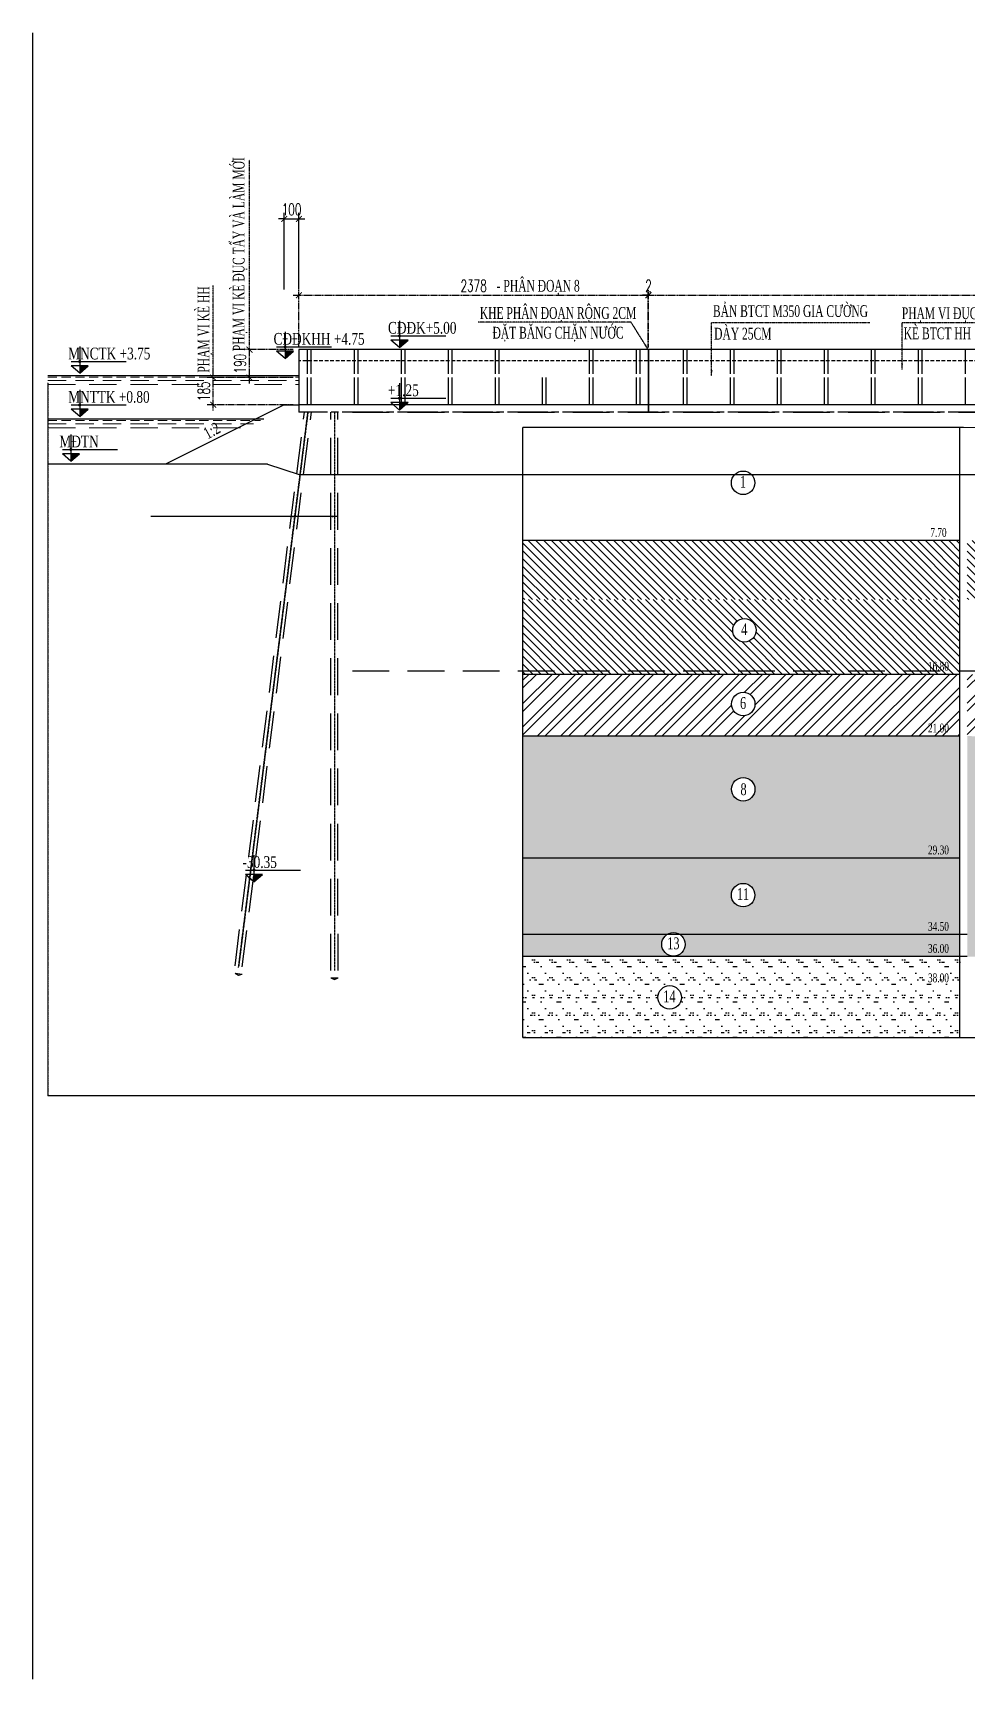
# Model space of a CAD drawing. Extents: x -57534 to 10615, y -13723 to 96319.
# Drawn here: x -49511 to -43157, y 32102 to 43302 of the extents above; entities that cross this region are included whole.
import ezdxf
from ezdxf.enums import TextEntityAlignment as Align

# ---------------------------------------------------------------- set-up
doc = ezdxf.new("R2010")
doc.units = 0
doc.header["$LTSCALE"] = 5
doc.header["$MEASUREMENT"] = 0
doc.linetypes.add('CENTER', pattern=[2, 1.25, -0.25, 0.25, -0.25])
doc.linetypes.add('HIDDEN', pattern=[0.375, 0.25, -0.125])
doc.layers.get('0').update_dxf_attribs({"linetype": 'CONTINUOUS'})
doc.layers.get('DEFPOINTS').update_dxf_attribs({"linetype": 'CONTINUOUS'})
for name, color, linetype in [('2', 7, 'CONTINUOUS'), ('3', 3, 'CONTINUOUS'), ('4', 8, 'CONTINUOUS'), ('BELT', 6, 'CONTINUOUS'), ('BORDER', 2, 'CONTINUOUS'), ('COBAN', 2, 'CONTINUOUS'), ('DIMENSION', 4, 'CONTINUOUS'), ('GCS', 5, 'CONTINUOUS'), ('HATCH', 7, 'CONTINUOUS'), ('HIDDEN', 4, 'HIDDEN'), ('Kich thuoc', 4, 'CONTINUOUS'), ('Net tim', 6, 'CONTINUOUS'), ('netmanh', 254, 'CONTINUOUS'), ('TEXT', 3, 'CONTINUOUS'), ('TIM', 8, 'CENTER')]:
    doc.layers.add(name, color=color, linetype=linetype)
doc.layers.add('harch', color=8, linetype='CONTINUOUS', lineweight=5)
doc.layers.add('KHUAT', color=235, linetype='HIDDEN', lineweight=18)
doc.styles.add('DIM', font='romans.shx', dxfattribs={"width": 0.65})
doc.styles.add('THUONG', font='vntimeh.shx', dxfattribs={"width": 0.65})
doc.linetypes.add('DAT_LINE', pattern='A,0.2,[2,G.shx,S=0.017,R=0,X=-0.017,Y=0],0.22', length=0.42)
doc.dimstyles.new('400.Ph', dxfattribs={"dimscale": 400, "dimtxt": 0.2, "dimasz": 0.1, "dimexe": 0.1, "dimexo": 0.1, "dimgap": 0.06, "dimtad": 1, "dimdec": 0, "dimzin": 0, "dimdsep": 46, "dimtxsty": 'DIM', "dimblk": 'ARCHTICK', "dimcen": 0.15, "dimdle": 0.1, "dimclrd": 256, "dimclre": 7, "dimclrt": 6, "dimadec": 0, "dimazin": 0, "dimtfac": 1, "dimtdec": 0, "dimtix": 1, "dimtmove": 0, "dimatfit": 3, "dimfxl": 1, "dimtolj": 1, "dimtzin": 0, "dimarcsym": 0})

# ---------------------------------------------------------------- blocks, each defined once
blk = doc.blocks.new('CT')
at = {"layer": 'Kich thuoc'}
h = blk.add_hatch(color=256, dxfattribs=at)
h.paths.add_polyline_path([(1108730, 94213), (1108803, 94213), (1108730, 94150)])
edge = h.paths.add_edge_path()
edge.add_line((1108730, 94250), (1108744, 94250))
edge.add_ellipse((1108730, 94250), major_axis=(0, 13.6), ratio=1, start_angle=180.0639, end_angle=270.0639, ccw=False)
edge.add_line((1108730, 94236), (1108730, 94250))
edge = h.paths.add_edge_path()
edge.add_ellipse((1108730, 94250), major_axis=(-0.1, 13.6), ratio=1, start_angle=269.7373, end_angle=359.7373, ccw=False)
edge.add_line((1108744, 94250), (1108730, 94250))
edge.add_line((1108730, 94250), (1108730, 94263))
edge = h.paths.add_edge_path()
edge.add_line((1108730, 94263), (1108730, 94250))
edge.add_line((1108730, 94250), (1108716, 94250))
edge.add_ellipse((1108730, 94250), major_axis=(0.1, 13.6), ratio=1, start_angle=0.2109, end_angle=90.2109, ccw=False)
edge = h.paths.add_edge_path()
edge.add_line((1108716, 94250), (1108730, 94250))
edge.add_line((1108730, 94250), (1108730, 94236))
edge.add_ellipse((1108730, 94250), major_axis=(-0.1, 13.6), ratio=1, start_angle=89.7406, end_angle=179.7406, ccw=False)
for p, q in [((1108730, 94377), (1108730, 94150)), ((1108657, 94250), (1109126, 94250)), ((1108730, 94150), (1108657, 94213)), ((1108803, 94213), (1108657, 94213)), ((1108730, 94150), (1108803, 94213))]:
    blk.add_line(p, q, dxfattribs=at)
blk = doc.blocks.new('cd')
at = {"layer": 'DIMENSION', "xscale": 0.8000000000029103, "yscale": 0.8000000000029103, "zscale": 0.8}
blk.add_blockref('CT', (-886984, -75400), dxfattribs=at)
at = {"layer": 'DIMENSION', "ltscale": 5, "style": 'THUONG', "width": 0.65}
blk.add_attdef('QQQ', (20, 20), '', height=80, dxfattribs=at)
blk = doc.blocks.new('_ArchTick')
at = {"color": 0, "linetype": 'ByBlock', "const_width": 0.15}
blk.add_lwpolyline([(-0.5, -0.5), (0.5, 0.5)], dxfattribs=at)
blk = doc.blocks.new('*D6')
at = {"layer": 'DEFPOINTS', "color": 0, "ltscale": 5}
for p in [(-47699, 42037), (-47799, 41517), (-47699, 41517)]:
    blk.add_point(p, dxfattribs=at)
at = {"layer": 'DIMENSION', "lineweight": -2, "ltscale": 5}
for p, q in [((-47799, 42037), (-47839, 42037)), ((-47799, 42037), (-47699, 42037)), ((-47699, 42037), (-47659, 42037))]:
    blk.add_line(p, q, dxfattribs=at)
at = {"layer": 'DIMENSION', "color": 7, "lineweight": -2, "ltscale": 5}
for p, q in [((-47799, 41557), (-47799, 42077)), ((-47699, 41557), (-47699, 42077))]:
    blk.add_line(p, q, dxfattribs=at)
at = {"layer": 'DIMENSION', "lineweight": -2, "ltscale": 5, "xscale": 40, "yscale": 40, "zscale": 40}
blk.add_blockref('_ArchTick', (-47799, 42037), dxfattribs=at)
at = {"layer": 'DIMENSION', "lineweight": -2, "ltscale": 5, "xscale": 40, "yscale": 40, "zscale": 40, "rotation": 180}
blk.add_blockref('_ArchTick', (-47699, 42037), dxfattribs=at)
at = {"layer": 'DIMENSION', "color": 6, "ltscale": 5, "insert": (-47749, 42101), "char_height": 80, "attachment_point": 5, "style": 'DIM'}
blk.add_mtext('\\A1;100', dxfattribs=at)
blk = doc.blocks.new('*D8')
at = {"layer": 'DEFPOINTS', "color": 0, "ltscale": 5}
for p in [(-45321, 41517), (-47699, 41122), (-45321, 41122)]:
    blk.add_point(p, dxfattribs=at)
at = {"layer": 'HIDDEN', "color": 7, "lineweight": -2, "ltscale": 5}
for p, q in [((-47699, 41162), (-47699, 41557)), ((-45321, 41162), (-45321, 41557))]:
    blk.add_line(p, q, dxfattribs=at)
at = {"layer": 'HIDDEN', "lineweight": -2, "ltscale": 5}
blk.add_line((-47739, 41517), (-45281, 41517), dxfattribs=at)
at = {"layer": 'HIDDEN', "lineweight": -2, "ltscale": 5, "xscale": 40, "yscale": 40, "zscale": 40, "rotation": 180}
blk.add_blockref('_ArchTick', (-47699, 41517), dxfattribs=at)
at = {"layer": 'HIDDEN', "lineweight": -2, "ltscale": 5, "xscale": 40, "yscale": 40, "zscale": 40}
blk.add_blockref('_ArchTick', (-45321, 41517), dxfattribs=at)
at = {"layer": 'HIDDEN', "color": 6, "ltscale": 5, "insert": (-46510, 41581), "char_height": 80, "attachment_point": 5, "style": 'DIM'}
blk.add_mtext('\\A1;2378', dxfattribs=at)
blk = doc.blocks.new('*D9')
at = {"layer": 'DEFPOINTS', "color": 0, "ltscale": 5}
for p in [(-45319, 41517), (-45321, 41122), (-45319, 41122)]:
    blk.add_point(p, dxfattribs=at)
at = {"layer": 'HIDDEN', "color": 7, "lineweight": -2, "ltscale": 5}
for p, q in [((-45321, 41162), (-45321, 41557)), ((-45319, 41162), (-45319, 41557))]:
    blk.add_line(p, q, dxfattribs=at)
at = {"layer": 'HIDDEN', "lineweight": -2, "ltscale": 5}
for p, q in [((-45321, 41517), (-45361, 41517)), ((-45321, 41517), (-45319, 41517)), ((-45319, 41517), (-45279, 41517))]:
    blk.add_line(p, q, dxfattribs=at)
at = {"layer": 'HIDDEN', "lineweight": -2, "ltscale": 5, "xscale": 40, "yscale": 40, "zscale": 40}
blk.add_blockref('_ArchTick', (-45321, 41517), dxfattribs=at)
at = {"layer": 'HIDDEN', "lineweight": -2, "ltscale": 5, "xscale": 40, "yscale": 40, "zscale": 40, "rotation": 180}
blk.add_blockref('_ArchTick', (-45319, 41517), dxfattribs=at)
at = {"layer": 'HIDDEN', "color": 6, "ltscale": 5, "insert": (-45320, 41581), "char_height": 80, "attachment_point": 5, "style": 'DIM'}
blk.add_mtext('\\A1;2', dxfattribs=at)
blk = doc.blocks.new('*D10')
at = {"layer": 'DEFPOINTS', "color": 0, "ltscale": 5}
for p in [(-40419, 41517), (-45319, 41122), (-40419, 41122)]:
    blk.add_point(p, dxfattribs=at)
at = {"layer": 'HIDDEN', "color": 7, "lineweight": -2, "ltscale": 5}
for p, q in [((-45319, 41162), (-45319, 41557)), ((-40419, 41162), (-40419, 41557))]:
    blk.add_line(p, q, dxfattribs=at)
at = {"layer": 'HIDDEN', "lineweight": -2, "ltscale": 5}
blk.add_line((-45359, 41517), (-40379, 41517), dxfattribs=at)
at = {"layer": 'HIDDEN', "lineweight": -2, "ltscale": 5, "xscale": 40, "yscale": 40, "zscale": 40, "rotation": 180}
blk.add_blockref('_ArchTick', (-45319, 41517), dxfattribs=at)
at = {"layer": 'HIDDEN', "lineweight": -2, "ltscale": 5, "xscale": 40, "yscale": 40, "zscale": 40}
blk.add_blockref('_ArchTick', (-40419, 41517), dxfattribs=at)
at = {"layer": 'HIDDEN', "color": 6, "ltscale": 5, "insert": (-42869, 41581), "char_height": 80, "attachment_point": 5, "style": 'DIM'}
blk.add_mtext('\\A1;4900', dxfattribs=at)
blk = doc.blocks.new('*D12')
at = {"layer": 'DEFPOINTS', "color": 0, "ltscale": 5}
for p in [(-48283, 40957), (-47699, 40957), (-47699, 40772)]:
    blk.add_point(p, dxfattribs=at)
at = {"layer": 'HIDDEN', "lineweight": -2, "ltscale": 5}
blk.add_line((-48283, 40732), (-48283, 40997), dxfattribs=at)
at = {"layer": 'HIDDEN', "color": 7, "lineweight": -2, "ltscale": 5}
for p, q in [((-47739, 40957), (-48323, 40957)), ((-47739, 40772), (-48323, 40772))]:
    blk.add_line(p, q, dxfattribs=at)
at = {"layer": 'HIDDEN', "lineweight": -2, "ltscale": 5, "xscale": 40, "yscale": 40, "zscale": 40}
for p, rotation in [((-48283, 40957), 90), ((-48283, 40772), 270)]:
    blk.add_blockref('_ArchTick', p, dxfattribs=dict(at, rotation=rotation))
at = {"layer": 'HIDDEN', "color": 6, "ltscale": 5, "insert": (-48347, 40864), "char_height": 80, "attachment_point": 5, "rotation": 90, "style": 'DIM'}
blk.add_mtext('\\A1;185', dxfattribs=at)
blk = doc.blocks.new('*D13')
at = {"layer": 'DEFPOINTS', "color": 0, "ltscale": 5}
for p in [(-48036, 41147), (-47699, 41147), (-47699, 40957)]:
    blk.add_point(p, dxfattribs=at)
at = {"layer": 'HIDDEN', "color": 7, "lineweight": -2, "ltscale": 5}
for p, q in [((-47739, 41147), (-48076, 41147)), ((-47739, 40957), (-48076, 40957))]:
    blk.add_line(p, q, dxfattribs=at)
at = {"layer": 'HIDDEN', "lineweight": -2, "ltscale": 5}
blk.add_line((-48036, 40917), (-48036, 41187), dxfattribs=at)
at = {"layer": 'HIDDEN', "lineweight": -2, "ltscale": 5, "xscale": 40, "yscale": 40, "zscale": 40}
for p, rotation in [((-48036, 41147), 90), ((-48036, 40957), 270)]:
    blk.add_blockref('_ArchTick', p, dxfattribs=dict(at, rotation=rotation))
at = {"layer": 'HIDDEN', "color": 6, "ltscale": 5, "insert": (-48100, 41052), "char_height": 80, "attachment_point": 5, "rotation": 90, "style": 'DIM'}
blk.add_mtext('\\A1;190', dxfattribs=at)
blk = doc.blocks.new('dia chat')
at = {"layer": 'harch'}
h = blk.add_hatch(dxfattribs=at)
h.set_pattern_fill('ANSI31', color=256, scale=300, angle=90, style=0)
h.set_pattern_definition([(135, (22628.83, -27911.923), (-26.516504, -26.516504), [])])
h.paths.add_polyline_path([(-14200, -589), (-17175, -589), (-17175, -990), (-14200, -990)])
h.paths.add_polyline_path([(-9802, -866), (-10737, -734), (-11061, -710), (-11578, -675), (-12098, -646), (-12618, -622), (-13136, -604), (-13648, -593), (-14150, -589), (-14150, -990), (-9012, -990)])
h = blk.add_hatch(dxfattribs=at)
h.set_pattern_fill('ANSI31', color=256, scale=300, angle=90, style=0)
h.set_pattern_definition([(135, (-17175, -1499), (-26.5165, -26.5165), [])])
h.paths.add_polyline_path([(-14200, -990), (-17175, -990), (-17175, -1499), (-14200, -1499)])
h.paths.add_polyline_path([(-15747, -1199, -1), (-15587, -1199, -1)], flags=16)
h.paths.add_polyline_path([(-15708, -1252), (-15628, -1252), (-15628, -1132), (-15708, -1132)], flags=8)
h.paths.add_polyline_path([(-14442, -1489), (-14250, -1489), (-14250, -1399), (-14442, -1399)], flags=24)
h = blk.add_hatch(dxfattribs=at)
h.set_pattern_fill('ANSI32', color=256, scale=300, style=0)
h.set_pattern_definition([(45, (-17175, -2424.33), (-79.5495, 79.5495), []), (45, (-17121.97, -2424.33), (-79.5495, 79.5495), [])])
h.paths.add_polyline_path([(-14200, -1499), (-17175, -1499), (-17175, -1919), (-14200, -1919)])
h.paths.add_polyline_path([(-15755, -1701, -1), (-15595, -1701, -1)], flags=16)
h.paths.add_polyline_path([(-10637, -1781), (-11265, -1707), (-12041, -1635), (-12993, -1566), (-14150, -1499), (-14150, -1919), (-13176, -1940), (-12316, -1973), (-11542, -2017), (-10823, -2073), (-10133, -2142), (-9441, -2223), (-8719, -2317), (-7939, -2424), (-8000, -2412), (-8396, -2314), (-8733, -2216), (-9043, -2120), (-9360, -2029), (-9713, -1942), (-10129, -1860)])
h.paths.add_polyline_path([(-12692, -1732, -1), (-12532, -1732, -1)], flags=16)
h.paths.add_polyline_path([(-15714, -1754), (-15639, -1754), (-15639, -1634), (-15714, -1634)], flags=8)
h.paths.add_polyline_path([(-14445, -1909), (-14247, -1909), (-14247, -1819), (-14445, -1819)], flags=24)
h.paths.add_polyline_path([(-12623, -1785), (-12548, -1785), (-12548, -1665), (-12623, -1665)], flags=8)
h.paths.add_polyline_path([(-14121, -1927), (-13875, -1927), (-13875, -1837), (-14121, -1837)], flags=25)
h = blk.add_hatch(dxfattribs=at)
h.set_pattern_fill('ANSI33', color=256, scale=400, angle=90, style=0)
h.set_pattern_definition([(135, (-17175, -3056.88), (-70.71068, -70.71068), []), (135, (-17175, -2986.17), (-70.71068, -70.71068), [50, -25])])
h.paths.add_polyline_path([(17205, -2533), (14230, -2533), (14230, -3053), (17205, -3053)])
h.paths.add_polyline_path([(15628, -2785, -1), (15788, -2785, -1)], flags=16)
h.paths.add_polyline_path([(14205, -2533), (12631, -2565), (11218, -2608), (9927, -2657), (8720, -2711), (7557, -2766), (6401, -2819), (6228, -2827), (7255, -2838), (8119, -2852), (8846, -2867), (9464, -2884), (9999, -2902), (10477, -2921), (10926, -2940), (11371, -2959), (11833, -2977), (12300, -2994), (12755, -3010), (13179, -3024), (13554, -3036), (13862, -3045), (14085, -3051), (14205, -3053)])
h.paths.add_polyline_path([(11924, -2767, -1), (12084, -2767, -1)], flags=16)
h.paths.add_polyline_path([(-7511, -2507), (-7939, -2424), (-8719, -2317), (-9441, -2223), (-10133, -2142), (-10823, -2073), (-11542, -2017), (-12316, -1973), (-13176, -1940), (-14150, -1919), (-14150, -2749), (-12825, -2743), (-11582, -2737), (-10388, -2735), (-9208, -2736), (-8008, -2742), (-6755, -2754), (-5413, -2773), (-3950, -2800), (-5148, -2745), (-6118, -2677), (-6894, -2596)])
h.paths.add_polyline_path([(-11893, -2360, -1), (-11733, -2360, -1)], flags=16)
h.paths.add_polyline_path([(-14200, -1919), (-17175, -1919), (-17175, -2749), (-14200, -2749)])
h.paths.add_polyline_path([(-15755, -2281, -1), (-15595, -2281, -1)], flags=16)
h.paths.add_polyline_path([(15668, -2838), (15746, -2838), (15746, -2718), (15668, -2718)], flags=8)
h.paths.add_polyline_path([(14260, -3055), (14508, -3055), (14508, -2965), (14260, -2965)], flags=9)
h.paths.add_polyline_path([(11964, -2821), (12041, -2821), (12041, -2701), (11964, -2701)], flags=8)
h.paths.add_polyline_path([(14009, -3057), (14207, -3057), (14207, -2967), (14009, -2967)], flags=9)
h.paths.add_polyline_path([(-11852, -2414), (-11775, -2414), (-11775, -2294), (-11852, -2294)], flags=8)
h.paths.add_polyline_path([(-14121, -2757), (-13875, -2757), (-13875, -2667), (-14121, -2667)], flags=25)
h.paths.add_polyline_path([(-15712, -2341), (-15634, -2341), (-15634, -2221), (-15712, -2221)], flags=8)
h.paths.add_polyline_path([(-14445, -2739), (-14247, -2739), (-14247, -2649), (-14445, -2649)], flags=24)
h = blk.add_hatch(dxfattribs=at)
h.set_pattern_fill('ANSI33', color=256, scale=300, angle=90, style=0)
h.set_pattern_definition([(135, (-17175, -3832.84), (-53.033, -53.033), []), (135, (-17175, -3779.81), (-53.033, -53.033), [37.5, -18.75])])
h.paths.add_polyline_path([(8555, -3542), (8941, -3505), (9442, -3468), (10083, -3431), (10890, -3396), (11888, -3342), (11408, -3329), (10591, -3308), (9747, -3289), (8823, -3272), (7771, -3259), (6537, -3248), (5646, -3281), (3950, -3340), (3950, -3814), (7006, -3782), (7254, -3752), (7462, -3720), (7648, -3687), (7829, -3653), (8025, -3617), (8258, -3580)])
h.paths.add_polyline_path([(5885, -3523, -1), (6045, -3523, -1)], flags=16)
h.paths.add_polyline_path([(3900, -3340), (2005, -3347), (1093, -3384), (237, -3423), (-501, -3459), (-1164, -3491), (-1387, -3501, -0.331053), (-1483, -3505), (-1794, -3519), (-2432, -3542), (-3120, -3559), (-3900, -3570), (-3900, -3780), (-2284, -3802, -0.487023), (-2158, -3804), (-38, -3833), (3900, -3815)])
h.paths.add_polyline_path([(-98, -3619, -1), (62, -3619, -1)], flags=16)
h.paths.add_polyline_path([(-4961, -3536), (-5338, -3519, -0.32617), (-5432, -3514), (-5803, -3497), (-6523, -3455), (-7167, -3411), (-7784, -3366), (-8421, -3322), (-9124, -3280), (-9898, -3244), (-10449, -3239), (-11571, -3239), (-12795, -3249), (-14150, -3269), (-14150, -3419), (-12881, -3426), (-11825, -3440), (-10958, -3459), (-10253, -3482), (-9686, -3508), (-9231, -3536), (-8863, -3565), (-8555, -3594), (-8281, -3621), (-8002, -3648), (-7677, -3673), (-7267, -3697), (-6729, -3719), (-6024, -3741), (-5111, -3761), (-3950, -3780), (-3950, -3570)])
h.paths.add_polyline_path([(-9147, -3404, -1), (-8987, -3404, -1)], flags=16)
h.paths.add_polyline_path([(-14200, -3269), (-16106, -3269, -0.251865), (-16070, -3336, -1), (-16230, -3336, -0.251865), (-16194, -3269), (-17175, -3269), (-17175, -3419), (-14200, -3419)])
h.paths.add_polyline_path([(5902, -3576), (6025, -3576), (6025, -3456), (5902, -3456)], flags=24)
h.paths.add_polyline_path([(-80, -3672), (43, -3672), (43, -3552), (-80, -3552)], flags=24)
h.paths.add_polyline_path([(-3893, -3758), (-3645, -3758), (-3645, -3668), (-3893, -3668)], flags=24)
h.paths.add_polyline_path([(3676, -3822), (3874, -3822), (3874, -3732), (3676, -3732)], flags=25)
h.paths.add_polyline_path([(-9130, -3455), (-9007, -3455), (-9007, -3335), (-9130, -3335)], flags=24)
h.paths.add_polyline_path([(-14121, -3427), (-13875, -3427), (-13875, -3337), (-14121, -3337)], flags=25)
h.paths.add_polyline_path([(-4172, -3778), (-3974, -3778), (-3974, -3688), (-4172, -3688)], flags=25)
h.paths.add_polyline_path([(-14445, -3409), (-14247, -3409), (-14247, -3319), (-14445, -3319)], flags=24)
h = blk.add_hatch(dxfattribs=at)
h.set_pattern_fill('AR-CONC', color=256, scale=50, style=0)
h.set_pattern_definition([(50, (22628.83, -27911.92), (358.63, -31.376), [37.5, -412.5]), (355, (22628.83, -27911.92), (-69.3757, 376.096), [30, -330]), (100.4514, (22658.7, -27914.54), (289.2547, 344.7198), [31.87, -350.571]), (46.1842, (22628.83, -27811.92), (533.6205, -82.7595), [56.25, -618.75]), (96.6356, (22673.3, -27818.8), (467.3314, 487.059), [47.805, -525.8565]), (351.1842, (22628.83, -27811.9), (467.331, 487.059), [45, -495]), (21, (22678.83, -27836.92), (298.4535, -201.3094), [37.5, -412.5]), (326, (22678.83, -27836.92), (121.6577, 362.575), [30, -330]), (71.4514, (22703.7, -27853.7), (420.1113, 161.2652), [31.87, -350.571]), (37.5, (22628.83, -27911.92), (6.07993, 166.44693), [0, -326, 0, -335, 0, -331.25]), (7.5, (22628.83, -27911.92), (131.5348, 197.20586), [0, -191, 0, -318.5, 0, -126.25]), (327.5, (22517.33, -27911.92), (266.9112, -11.27744), [0, -125, 0, -390, 0, -517.5]), (317.5, (22467.33, -27911.92), (291.5931, 50.0525), [0, -162.5, 0, -259, 0, -367.5])])
h.paths.add_polyline_path([(8555, -3542), (8941, -3505), (9442, -3468), (10083, -3431), (10890, -3396), (11888, -3342), (11408, -3329), (10591, -3308), (9747, -3289), (8823, -3272), (7771, -3259), (6537, -3248), (5646, -3281), (3950, -3340), (3950, -3814), (7006, -3782), (7254, -3752), (7462, -3720), (7648, -3687), (7829, -3653), (8025, -3617), (8258, -3580)])
h.paths.add_polyline_path([(5885, -3523, -1), (6045, -3523, -1)], flags=16)
h.paths.add_polyline_path([(3900, -3340), (2005, -3347), (1093, -3384), (237, -3423), (-501, -3459), (-1164, -3491), (-1387, -3501, -0.331053), (-1483, -3505), (-1794, -3519), (-2432, -3542), (-3120, -3559), (-3900, -3570), (-3900, -3780), (-2284, -3802, -0.487023), (-2158, -3804), (-38, -3833), (3900, -3815)])
h.paths.add_polyline_path([(-98, -3619, -1), (62, -3619, -1)], flags=16)
h.paths.add_polyline_path([(-4961, -3536), (-5338, -3519, -0.32617), (-5432, -3514), (-5803, -3497), (-6523, -3455), (-7167, -3411), (-7784, -3366), (-8421, -3322), (-9124, -3280), (-9898, -3244), (-10449, -3239), (-11571, -3239), (-12795, -3249), (-14150, -3269), (-14150, -3419), (-12881, -3426), (-11825, -3440), (-10958, -3459), (-10253, -3482), (-9686, -3508), (-9231, -3536), (-8863, -3565), (-8555, -3594), (-8281, -3621), (-8002, -3648), (-7677, -3673), (-7267, -3697), (-6729, -3719), (-6024, -3741), (-5111, -3761), (-3950, -3780), (-3950, -3570)])
h.paths.add_polyline_path([(-9147, -3404, -1), (-8987, -3404, -1)], flags=16)
h.paths.add_polyline_path([(-14200, -3269), (-16106, -3269, -0.251865), (-16070, -3336, -1), (-16230, -3336, -0.251865), (-16194, -3269), (-17175, -3269), (-17175, -3419), (-14200, -3419)])
h.paths.add_polyline_path([(5902, -3576), (6025, -3576), (6025, -3456), (5902, -3456)], flags=24)
h.paths.add_polyline_path([(-80, -3672), (43, -3672), (43, -3552), (-80, -3552)], flags=24)
h.paths.add_polyline_path([(-3893, -3758), (-3645, -3758), (-3645, -3668), (-3893, -3668)], flags=24)
h.paths.add_polyline_path([(3676, -3822), (3874, -3822), (3874, -3732), (3676, -3732)], flags=25)
h.paths.add_polyline_path([(-9130, -3455), (-9007, -3455), (-9007, -3335), (-9130, -3335)], flags=24)
h.paths.add_polyline_path([(-14121, -3427), (-13875, -3427), (-13875, -3337), (-14121, -3337)], flags=25)
h.paths.add_polyline_path([(-4172, -3778), (-3974, -3778), (-3974, -3688), (-4172, -3688)], flags=25)
h.paths.add_polyline_path([(-14445, -3409), (-14247, -3409), (-14247, -3319), (-14445, -3319)], flags=24)
at = {"layer": 'HATCH', "ltscale": 5}
h = blk.add_hatch(dxfattribs=at)
h.set_pattern_fill('CONC', color=256, scale=250, style=0, pattern_type=2)
h.set_pattern_definition([(0, (-16937.5, -3246.88), (0, 250), [0, -250]), (0, (-16935, -3334.38), (0, 250), [0, -250]), (0, (-16927.5, -3199.38), (0, 250), [0, -250]), (338.1986, (-17057.5, -3276.876), (750.00007, -249.99998), [26.9258, -1319.3655]), (216.8699, (-17032.5, -3286.876), (749.99998, 500.00003), [12.5, -1237.5]), (130.6013, (-17042.5, -3294.376), (1250.000105, -1499.999755), [23.0487, -2281.8373]), (206.5651, (-17125, -3324.38), (-249.9998, -250.00033), [5.5903, -553.4267]), (326.3099, (-17130, -3326.876), (499.99989, -250.00033), [9.014, -892.374]), (108.4349, (-17122.5, -3331.876), (-249.9996, 500.0001), [7.9058, -782.6637]), (225, (-16965, -3349.38), (-3e-14, -250.0001), [10.6065, -342.9468]), (0, (-16972.5, -3356.88), (250, 250), [15, -235]), (135, (-16957.5, -3356.88), (-250.0001, 0), [10.6065, -342.9468]), (251.5651, (-16995, -3189.376), (249.9996, 500.0001), [7.9057, -782.6637]), (0, (-16997.5, -3196.88), (250, 250), [12.5, -237.5]), (143.1301, (-16985, -3196.876), (-749.99998, 500.00003), [12.5, -1237.5]), (213.6901, (-17127.5, -3186.876), (499.99989, 250.00033), [9.014, -892.374]), (341.5651, (-17135, -3191.876), (-500.0001, 249.9996), [15.8115, -774.758]), (126.8699, (-17120, -3196.876), (500.00003, -749.99998), [12.5, -1237.5]), (0, (-17055, -3196.88), (0, 250), [0, -250]), (0, (-17122.5, -3261.88), (0, 250), [0, -250]), (0, (-17052.5, -3354.38), (0, 250), [0, -250]), (0, (-16985, -3276.88), (0, 250), [0, -250]), (0, (-17057.5, -3234.38), (0, 250), [0, -250]), (0, (-17112.5, -3226.88), (0, 250), [0, -250]), (0, (-17090, -3241.88), (0, 250), [0, -250]), (0, (-17100, -3301.88), (0, 250), [0, -250]), (0, (-17160, -3291.88), (0, 250), [0, -250]), (0, (-17157.5, -3234.38), (0, 250), [0, -250]), (0, (-17165, -3179.38), (0, 250), [0, -250]), (0, (-17087.5, -3169.38), (0, 250), [0, -250]), (0, (-17032.5, -3159.38), (0, 250), [0, -250]), (0, (-16945, -3169.38), (0, 250), [0, -250]), (0, (-17005, -3246.88), (0, 250), [0, -250]), (0, (-17030, -3201.88), (0, 250), [0, -250]), (0, (-17010, -3321.88), (0, 250), [0, -250]), (0, (-17085, -3334.38), (0, 250), [0, -250]), (0, (-17010, -3389.38), (0, 250), [0, -250]), (0, (-17092.5, -3374.38), (0, 250), [0, -250]), (0, (-17172.5, -3381.88), (0, 250), [0, -250]), (0, (-17142.5, -3394.38), (0, 250), [0, -250]), (0, (-17140, -3359.38), (0, 250), [0, -250]), (0, (-16972.5, -3399.38), (0, 250), [0, -250]), (0, (-16942.5, -3296.88), (0, 250), [0, -250]), (0, (-16955, -3221.88), (0, 250), [0, -250]), (0, (-17070, -3401.88), (0, 250), [0, -250])])
h.paths.add_polyline_path([(17205, -3053), (14230, -3053), (14230, -3403), (17205, -3403)])
h.paths.add_polyline_path([(15624, -3220, -1), (15784, -3220, -1)], flags=16)
h.paths.add_polyline_path([(14205, -3053), (12907, -3063), (11737, -3081), (10632, -3107), (9532, -3141), (8375, -3181), (7100, -3228), (6537, -3248), (7771, -3259), (8823, -3272), (9747, -3289), (10591, -3308), (11408, -3329), (12249, -3352), (13164, -3377), (14205, -3403)])
h.paths.add_polyline_path([(11796, -3203, -1), (11956, -3203, -1)], flags=16)
h.paths.add_polyline_path([(-8086, -3028), (-8937, -2921), (-9907, -2822), (-11044, -2736), (-11582, -2737), (-12825, -2743), (-14150, -2749), (-14150, -3269), (-12795, -3249), (-11571, -3239), (-10449, -3239), (-9401, -3248), (-8395, -3264), (-7404, -3288), (-6397, -3317), (-5346, -3352), (-5771, -3320), (-6551, -3234), (-7307, -3135)])
h.paths.add_polyline_path([(-11015, -3014, -1), (-11175, -3014, -1)], flags=16)
h.paths.add_polyline_path([(-14200, -2749), (-17175, -2749), (-17175, -3269), (-16194, -3269, -0.300517), (-16106, -3269), (-14200, -3269)])
h.paths.add_polyline_path([(-15756, -3001, -1), (-15596, -3001, -1)], flags=16)
h.paths.add_polyline_path([(15650, -3273), (15756, -3273), (15756, -3153), (15650, -3153)], flags=8)
h.paths.add_polyline_path([(14260, -3405), (14508, -3405), (14508, -3315), (14260, -3315)], flags=9)
h.paths.add_polyline_path([(11822, -3257), (11929, -3257), (11929, -3137), (11822, -3137)], flags=8)
h.paths.add_polyline_path([(14009, -3407), (14207, -3407), (14207, -3317), (14009, -3317)], flags=9)
h.paths.add_polyline_path([(-11150, -3067), (-11043, -3067), (-11043, -2947), (-11150, -2947)], flags=8)
h.paths.add_polyline_path([(-14121, -3277), (-13875, -3277), (-13875, -3187), (-14121, -3187)], flags=25)
h.paths.add_polyline_path([(-15730, -3054), (-15624, -3054), (-15624, -2934), (-15730, -2934)], flags=8)
h.paths.add_polyline_path([(-14445, -3259), (-14247, -3259), (-14247, -3169), (-14445, -3169)], flags=24)
h = blk.add_hatch(dxfattribs=at)
h.set_pattern_fill('GROUT', color=256, scale=15, style=0, pattern_type=2)
h.set_pattern_definition([(0, (-17115, -3940), (15, 120), [15, -105]), (0, (-17100, -3895), (0, 120), [0, -120]), (0, (-17145, -3940), (45, 120), [0, -120]), (0, (-17145, -3850), (120, 120), [30, -210]), (0, (-17055, -3925), (0, 120), [0, -120]), (0, (-17085, -3940), (30, 120), [0, -120]), (0, (-17070, -3925), (0, 120), [0, -120]), (0, (-17130, -3850), (0, 120), [0, -120])])
h.paths.add_polyline_path([(-14200, -3419), (-17175, -3419), (-17175, -3970), (-14200, -3970)])
h.paths.add_polyline_path([(-16096, -3697, -1), (-16256, -3697, -1)], flags=16)
h.paths.add_polyline_path([(-16240, -3750), (-16115, -3750), (-16115, -3630), (-16240, -3630)], flags=24)
h.paths.add_polyline_path([(-14445, -3609), (-14247, -3609), (-14247, -3519), (-14445, -3519)], flags=24)
at = {"ltscale": 5}
for p, q in [((-14175, 181), (-17175, 181)), ((-17175, -3970), (-17175, 181)), ((-14200, -3970), (-14200, 181)), ((-3950, -60), (-14175, 181)), ((-14200, -589), (-17175, -589)), ((-14200, -1499), (-17175, -1499)), ((-14200, -1919), (-17175, -1919)), ((-14200, -2749), (-17175, -2749)), ((-14150, -3269), (-17175, -3269)), ((-14150, -3419), (-17175, -3419)), ((-17175, -3970), (20963, -3970))]:
    blk.add_line(p, q, dxfattribs=at)
at = {"layer": 'BORDER'}
for centre in [(-15676, -196), (-15667, -1199), (-15675, -1701), (-15675, -2281), (-15676, -3001), (-16150, -3336), (-16176, -3697)]:
    blk.add_circle(centre, 80, dxfattribs=at)
at = {"layer": '2', "color": 0, "style": 'THUONG', "width": 0.7}
for s, p in [('1', (-15677, -229)), ('4', (-15668, -1232)), ('6', (-15676, -1734)), ('8', (-15673, -2321)), ('11', (-15677, -3034)), ('13', (-16151, -3369)), ('14', (-16178, -3730))]:
    blk.add_text(s, height=80, dxfattribs=at).set_placement(p, align=Align.CENTER)
at = {"layer": '3', "style": 'THUONG', "width": 0.7}
for s, p in [('7.70', (-14346, -564)), ('16.80', (-14346, -1474)), ('21.00', (-14346, -1894)), ('29.30', (-14346, -2724)), ('34.50', (-14346, -3244)), ('36.00', (-14346, -3394)), ('38.00', (-14346, -3594))]:
    blk.add_text(s, height=60, dxfattribs=at).set_placement(p, align=Align.CENTER)

msp = doc.modelspace()

# ---------------------------------------------------------------- linework, layer by layer
at = {"ltscale": 5}
for p, q in [((-48134.2, 36904.4), (-48084.6, 36898.4)), ((-48134.2, 36904.4), (-48110.6, 36891.5)), ((-48110.6, 36891.5), (-48084.6, 36898.4)), ((-47483.1, 36872), (-47433.1, 36872)), ((-47483.1, 36872), (-47458.1, 36862)), ((-47458.1, 36862), (-47433.1, 36872))]:
    msp.add_line(p, q, dxfattribs=at)
at = {"layer": '4'}
msp.add_line((-39829.1, 36069.2), (-49409, 36069.2), dxfattribs=at)
at = {"layer": 'BELT'}
msp.add_line((-47912.2, 40368.3), (-49409, 40367.6), dxfattribs=at)
at = {"layer": 'BORDER', "linetype": 'HIDDEN', "ltscale": 200}
for p, q in [((-47644.1, 40957), (-47644.1, 40772)), ((-47619.1, 40957), (-47619.1, 40772)), ((-47324.1, 40957), (-47324.1, 40772)), ((-47299.1, 40957), (-47299.1, 40772)), ((-47004.1, 40957), (-47004.1, 40772)), ((-46979.1, 40957), (-46979.1, 40772)), ((-46684.1, 40957), (-46684.1, 40772)), ((-46659.1, 40957), (-46659.1, 40772)), ((-46364.1, 40957), (-46364.1, 40772)), ((-46339.1, 40957), (-46339.1, 40772)), ((-46044.1, 40957), (-46044.1, 40772)), ((-46019.1, 40957), (-46019.1, 40772)), ((-45724.1, 40957), (-45724.1, 40772)), ((-45699.1, 40957), (-45699.1, 40772)), ((-45404.1, 40957), (-45404.1, 40772)), ((-45379.1, 40957), (-45379.1, 40772)), ((-45084.1, 40957), (-45084.1, 40772)), ((-45059.1, 40957), (-45059.1, 40772)), ((-44764.1, 40957), (-44764.1, 40772)), ((-44739.1, 40957), (-44739.1, 40772)), ((-44444.1, 40957), (-44444.1, 40772)), ((-44419.1, 40957), (-44419.1, 40772)), ((-44124.1, 40957), (-44124.1, 40772)), ((-44099.1, 40957), (-44099.1, 40772)), ((-43804.1, 40957), (-43804.1, 40772)), ((-43779.1, 40957), (-43779.1, 40772)), ((-43484.1, 40957), (-43484.1, 40772)), ((-43459.1, 40957), (-43459.1, 40772)), ((-43164.1, 40957), (-43164.1, 40772))]:
    msp.add_line(p, q, dxfattribs=at)
at = {"layer": 'BORDER'}
for p, q in [((-47799.1, 40772), (-48607, 40368)), ((-47799.1, 40772), (-47698.1, 40772)), ((-32460.1, 40772), (-47698.1, 40772))]:
    msp.add_line(p, q, dxfattribs=at)
at = {"layer": 'COBAN'}
for p, q in [((-36263.1, 41147), (-47699.1, 41147)), ((-47699.1, 41147), (-47699.1, 40722)), ((-45321.1, 41147), (-45321.1, 40722)), ((-45319.1, 41147), (-45319.1, 40722))]:
    msp.add_line(p, q, dxfattribs=at)
at = {"layer": 'DIMENSION', "linetype": 'DAT_LINE', "ltscale": 400}
for p, q in [((-47912.2, 40368.3), (-47698.1, 40297)), ((-47698.1, 40297), (-34791.6, 40297))]:
    msp.add_line(p, q, dxfattribs=at)
at = {"layer": 'DIMENSION'}
msp.add_line((-47727.4, 40012.5), (-48438.6, 40012.5), dxfattribs=at)
at = {"layer": 'GCS'}
msp.add_line((-49510.5, 32102), (-49510.5, 43302), dxfattribs=at)
at = {"layer": 'harch'}
msp.add_line((-49409, 40922), (-49409, 36069.2), dxfattribs=at)
at = {"layer": 'HIDDEN'}
for p, q in [((-48035.7, 41187), (-48035.7, 42437.7)), ((-48283.1, 40997), (-48283.1, 41582.7)), ((-49409, 40922), (-49409, 36069.2))]:
    msp.add_line(p, q, dxfattribs=at)
at = {"layer": 'HIDDEN', "color": 5, "ltscale": 200}
for p, q in [((-47644.1, 41147), (-47644.1, 40982)), ((-47619.1, 41147), (-47619.1, 40982)), ((-47324.1, 41147), (-47324.1, 40982)), ((-47299.1, 41147), (-47299.1, 40982)), ((-47004.1, 41147), (-47004.1, 40982)), ((-46979.1, 41147), (-46979.1, 40982)), ((-46684.1, 41147), (-46684.1, 40982)), ((-46659.1, 41147), (-46659.1, 40982)), ((-46364.1, 41147), (-46364.1, 40982)), ((-46339.1, 41147), (-46339.1, 40982)), ((-45724.1, 41147), (-45724.1, 40982)), ((-45699.1, 41147), (-45699.1, 40982)), ((-45404.1, 41147), (-45404.1, 40982)), ((-45379.1, 41147), (-45379.1, 40982)), ((-45084.1, 41147), (-45084.1, 40982)), ((-45059.1, 41147), (-45059.1, 40982)), ((-44764.1, 41147), (-44764.1, 40982)), ((-44739.1, 41147), (-44739.1, 40982)), ((-44444.1, 41147), (-44444.1, 40982)), ((-44419.1, 41147), (-44419.1, 40982)), ((-44124.1, 41147), (-44124.1, 40982)), ((-44099.1, 41147), (-44099.1, 40982)), ((-43804.1, 41147), (-43804.1, 40982)), ((-43779.1, 41147), (-43779.1, 40982)), ((-43484.1, 41147), (-43484.1, 40982)), ((-43459.1, 41147), (-43459.1, 40982)), ((-43164.1, 41147), (-43164.1, 40982))]:
    msp.add_line(p, q, dxfattribs=at)
at = {"layer": 'HIDDEN', "color": 5, "ltscale": 20}
msp.add_line((-32461.1, 41072), (-47699.1, 41072), dxfattribs=at)
at = {"layer": 'HIDDEN', "ltscale": 200}
for p, q in [((-48134.2, 36954.4), (-47661.4, 40722)), ((-48084.6, 36948.2), (-47614.8, 40722)), ((-36263.1, 40722), (-47699.1, 40722)), ((-47483.1, 36922), (-47481.2, 40722)), ((-47433.1, 36922), (-47434.9, 40722)), ((-47334.1, 40722), (-36263.1, 40722)), ((-47334.1, 38962), (-13609.1, 38962))]:
    msp.add_line(p, q, dxfattribs=at)
at = {"layer": 'HIDDEN', "ltscale": 40}
msp.add_line((-32429.1, 40722), (-47698.1, 40722), dxfattribs=at)
at = {"layer": 'KHUAT', "color": 7, "ltscale": 50}
for p, q in [((-49409, 40960.4), (-47699.1, 40960.4)), ((-49409, 40665.4), (-47961.3, 40665.4))]:
    msp.add_line(p, q, dxfattribs=at)
at = {"layer": 'KHUAT', "color": 7, "ltscale": 100}
for p, q in [((-49409, 40937.2), (-47699.1, 40937.2)), ((-49409, 40642.2), (-48007.7, 40642.2))]:
    msp.add_line(p, q, dxfattribs=at)
at = {"layer": 'KHUAT', "color": 7, "ltscale": 150}
for p, q in [((-49409, 40909.5), (-47699.1, 40909.5)), ((-49409, 40614.5), (-48063, 40614.5))]:
    msp.add_line(p, q, dxfattribs=at)
at = {"layer": 'netmanh', "linetype": 'Continuous'}
for p, q in [((-49409, 40972), (-47699.1, 40972)), ((-49409, 40677), (-47938.1, 40677))]:
    msp.add_line(p, q, dxfattribs=at)
at = {"layer": 'TIM'}
for p, q in [((-48110.5, 36942.6), (-47638.1, 40722)), ((-47638.1, 40722), (-48109.4, 36951.3)), ((-47458.1, 40722), (-47458.1, 36922))]:
    msp.add_line(p, q, dxfattribs=at)

# ---------------------------------------------------------------- block references
at = {"layer": 'DIMENSION'}
ref = msp.add_blockref('cd', (-47014.9, 41241.4), dxfattribs=at)
ref.add_attrib('+5.29', 'c®®k+5.00', (-47093, 41255.8), dxfattribs={"height": 80, "style": 'THUONG', "width": 0.75})
ref = msp.add_blockref('cd', (-47793.7, 41166.4), dxfattribs=at)
ref.add_attrib('+5.29', 'c®®khh +4.75', (-47871.9, 41180.8), dxfattribs={"height": 80, "style": 'THUONG', "width": 0.75})
ref = msp.add_blockref('cd', (-49191.9, 41066.4), dxfattribs=at)
ref.add_attrib('+5.29', 'mnctk +3.75', (-49270.1, 41080.8), dxfattribs={"height": 80, "style": 'THUONG', "width": 0.75})
ref = msp.add_blockref('cd', (-47014.9, 40816.4), dxfattribs=at)
ref.add_attrib('+5.29', '+1.25', (-47093, 40830.8), dxfattribs={"height": 80, "style": 'THUONG', "width": 0.75})
ref = msp.add_blockref('cd', (-49191.9, 40771.4), dxfattribs=at)
ref.add_attrib('+5.29', 'mnttk +0.80', (-49270.1, 40785.8), dxfattribs={"height": 80, "style": 'THUONG', "width": 0.75})
ref = msp.add_blockref('cd', (-49251.7, 40468.1), dxfattribs=at)
ref.add_attrib('+5.29', 'm®tn', (-49329.9, 40482.4), dxfattribs={"height": 80, "style": 'THUONG', "width": 0.75})
ref = msp.add_blockref('cd', (-48005.2, 37606.4), dxfattribs=at)
ref.add_attrib('+5.29', '-30.35', (-48083.3, 37620.8), dxfattribs={"height": 80, "style": 'THUONG', "width": 0.75})
at = {"layer": 'Net tim'}
msp.add_blockref('dia chat', (-28999.1, 40437), dxfattribs=at)

# ---------------------------------------------------------------- texts
at = {"layer": '3', "style": 'THUONG', "width": 0.7}
msp.add_text('1:2', height=80, rotation=28.80739, dxfattribs=at).set_placement((-48340.1, 40570.7), align=Align.MIDDLE_LEFT)
at = {"layer": 'TEXT', "style": 'THUONG', "width": 0.65}
for s, p in [('ph¹m vi kÌ ®ôc tÈy vµ lµm míi', (-48114, 41796.4)), ('ph¹m vi kÌ hh', (-48351.3, 41284.1))]:
    msp.add_text(s, height=80, rotation=90, dxfattribs=at).set_placement(p, align=Align.MIDDLE)
for s, p in [('- ph©n ®o¹n 8', (-46070.1, 41584)), ('khe ph©n ®o¹n réng 2cm', (-45935.1, 41399)), ('ph¹m vi ®ôc tÈy', (-43246.7, 41399)), ('®Æt b¨ng chÆn n\xadíc', (-45935.1, 41264.7)), ('kÌ btct hh', (-43352.1, 41269.9))]:
    msp.add_text(s, height=80, dxfattribs=at).set_placement(p, align=Align.MIDDLE)
for s, p in [('b¶n btct m350 gia c\xadêng', (-44880.6, 41369.5)), ('dµy 25cm', (-44872.3, 41215.9))]:
    msp.add_text(s, height=80, dxfattribs=at).set_placement(p)

# ---------------------------------------------------------------- dimensions: what is measured, and where the dimension line sits
at = {"layer": 'DIMENSION'}
dim = msp.add_linear_dim(base=(-47699.1, 42036.9), p1=(-47799.1, 41517.1), p2=(-47699.1, 41517.1), dimstyle='400.Ph', dxfattribs=at)
dim.commit()
dim.dimension.update_dxf_attribs({"geometry": '*D6', "text_midpoint": (-47749.1, 42100.9)})
at = {"layer": 'HIDDEN'}
dim = msp.add_linear_dim(base=(-45321.1, 41517.1), p1=(-47699.1, 41122), p2=(-45321.1, 41122), dimstyle='400.Ph', dxfattribs=at)
dim.commit()
dim.dimension.update_dxf_attribs({"geometry": '*D8', "text_midpoint": (-46510.1, 41581.1)})
for base, p1, p2, picture, middle in [((-45319.1, 41517.1), (-45321.1, 41122), (-45319.1, 41122), '*D9', (-45320.1, 41581.1)), ((-40419.1, 41517.1), (-45319.1, 41122), (-40419.1, 41122), '*D10', (-42869.1, 41581.1))]:
    dim = msp.add_linear_dim(base=base, p1=p1, p2=p2, dimstyle='400.Ph', override={"dimtmove": 1}, dxfattribs=at)
    dim.commit()
    dim.dimension.update_dxf_attribs({"geometry": picture, "text_midpoint": middle})
for base, p1, p2, picture, middle in [((-48035.7, 41147), (-47699.1, 40957), (-47699.1, 41147), '*D13', (-48099.7, 41052)), ((-48283.1, 40957), (-47699.1, 40772), (-47699.1, 40957), '*D12', (-48347.1, 40864.5))]:
    dim = msp.add_linear_dim(base=base, p1=p1, p2=p2, angle=90, dimstyle='400.Ph', override={"dimfxl": 0.12, "dimtfill": 1}, dxfattribs=at)
    dim.commit()
    dim.dimension.update_dxf_attribs({"geometry": picture, "text_midpoint": middle})

# ---------------------------------------------------------------- leaders
at = {"layer": 'DIMENSION'}
for points in [[(-47703.9, 40012), (-48707.7, 40012)], [(-47434.8, 40012.5), (-48438.6, 40012.5)]]:
    msp.add_leader(points, dimstyle='400.Ph', override={"dimtad": 0}, dxfattribs=at)
at = {"layer": 'HIDDEN'}
for points in [[(-45321.1, 41147), (-45438, 41334), (-46479, 41334)], [(-44889.7, 40969.2), (-44889.7, 41332.2), (-43812.7, 41332.2)], [(-43593, 41012.5), (-43593, 41332.2), (-42914.8, 41332.2)]]:
    msp.add_leader(points, dimstyle='400.Ph', override={"dimgap": 0.06, "dimtad": 0, "dimfxl": 0.12, "dimtfill": 1}, dxfattribs=at)

doc.saveas('drawing.dxf')
